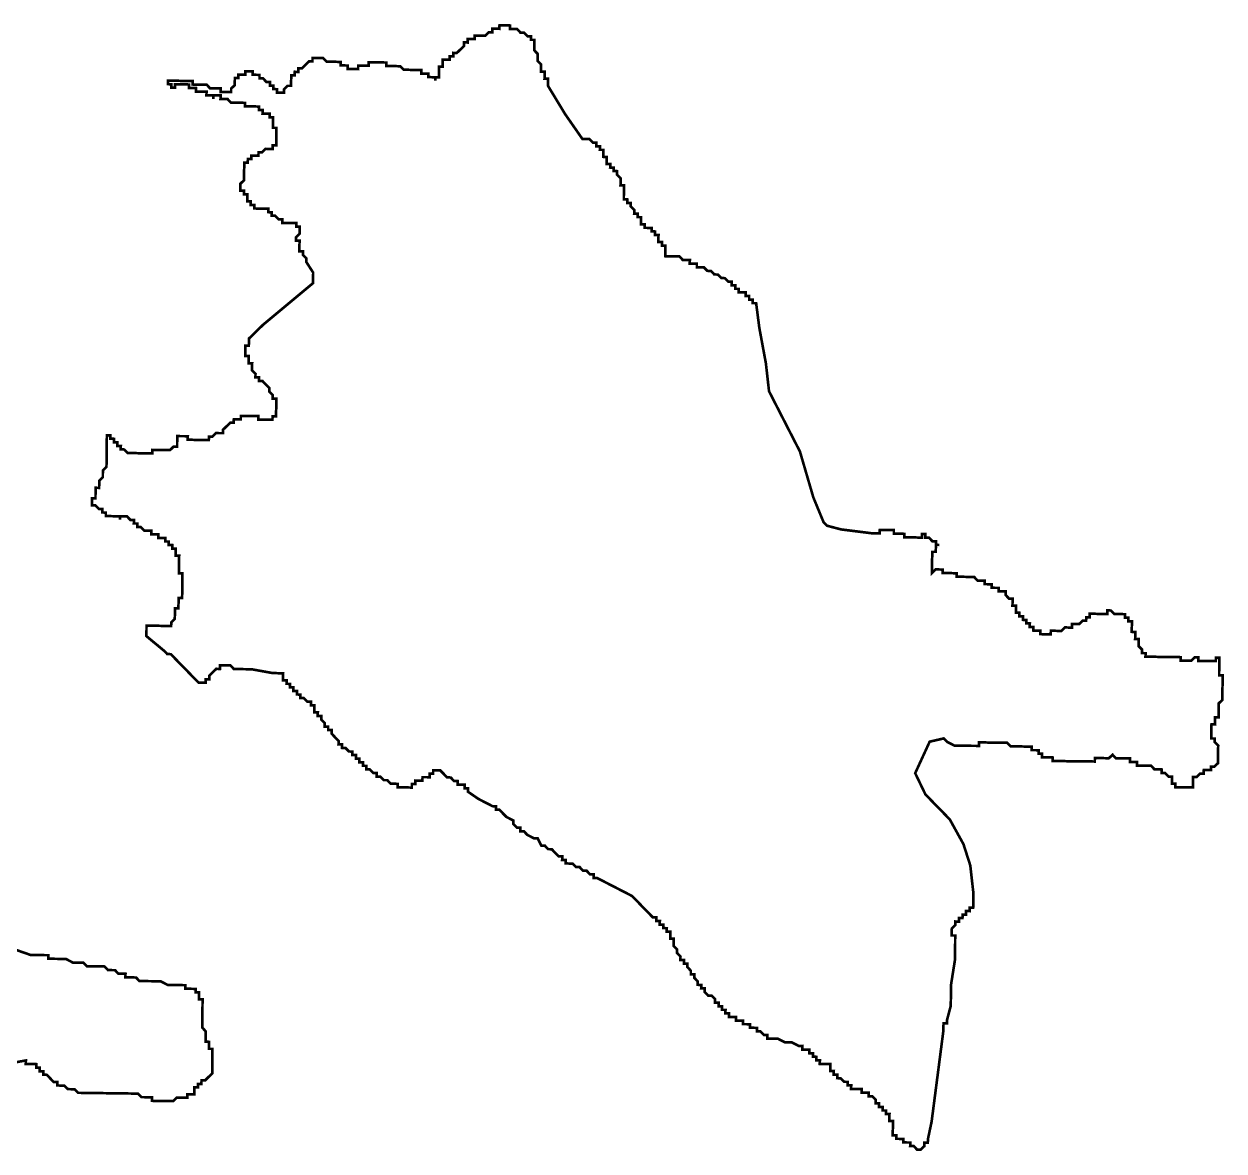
# Model space of a CAD drawing. Header units: metres. Extents: x 257673 to 289848, y 2129691 to 2228029.
# Drawn here: x 264010 to 265369, y 2160321 to 2161599 of the extents above; entities that cross this region are included whole.
import ezdxf

# ---------------------------------------------------------------- set-up
doc = ezdxf.new("R2010")
doc.units = ezdxf.units.M
doc.header["$MEASUREMENT"] = 0
doc.layers.add('HAZARDS LINE', color=1, linetype='Continuous')

msp = doc.modelspace()

# ---------------------------------------------------------------- linework, layer by layer
at = {"layer": 'HAZARDS LINE', "lineweight": 18, "const_width": 2.99}
msp.add_lwpolyline([(265025.6, 2160322.9), (265029.7, 2160326.9), (265029.7, 2160330.9), (265033.7, 2160330.8), (265033.8, 2160334.8), (265038, 2160354.7), (265051.4, 2160458.2), (265051.4, 2160462.2), (265051.5, 2160466.1), (265055.5, 2160466.1), (265055.5, 2160470.1), (265059.7, 2160486), (265060, 2160509.9), (265064.4, 2160537.7), (265064.5, 2160541.7), (265064.5, 2160545.7), (265064.6, 2160553.7), (265064.7, 2160557.7), (265064.7, 2160561.7), (265064.8, 2160565.7), (265060.8, 2160565.7), (265060.8, 2160569.7), (265060.9, 2160573.7), (265064.9, 2160577.6), (265065, 2160581.6), (265069, 2160581.5), (265069, 2160585.5), (265073, 2160585.5), (265073.1, 2160589.5), (265077.1, 2160589.4), (265077.1, 2160593.4), (265081.1, 2160593.3), (265081.2, 2160597.3), (265085.1, 2160597.3), (265085.2, 2160601.3), (265085.2, 2160605.3), (265085.3, 2160609.2), (265085.4, 2160613.2), (265081.8, 2160645.2), (265074.1, 2160669.2), (265058.6, 2160697.3), (265031, 2160725.6), (265019.4, 2160749.7), (265035.8, 2160785.4), (265051.8, 2160789.1), (265055.8, 2160785.1), (265063.7, 2160781), (265079.6, 2160780.8), (265083.6, 2160780.7), (265087.6, 2160780.7), (265091.6, 2160780.6), (265091.6, 2160784.6), (265095.6, 2160784.6), (265099.6, 2160784.5), (265103.6, 2160784.4), (265107.6, 2160784.4), (265111.6, 2160784.3), (265115.6, 2160784.3), (265119.5, 2160784.2), (265123.5, 2160784.2), (265127.5, 2160780.1), (265131.5, 2160780.1), (265135.4, 2160780), (265139.4, 2160780), (265143.4, 2160779.9), (265147.4, 2160779.9), (265151.4, 2160779.8), (265151.3, 2160775.8), (265155.3, 2160775.8), (265159.3, 2160775.7), (265159.2, 2160771.7), (265163.2, 2160771.7), (265163.2, 2160767.7), (265167.2, 2160767.6), (265171.2, 2160767.6), (265175.1, 2160767.5), (265175.1, 2160763.5), (265179.1, 2160763.5), (265183.1, 2160763.4), (265187, 2160763.4), (265191, 2160763.3), (265195, 2160763.3), (265199, 2160763.2), (265203, 2160763.2), (265207, 2160763.1), (265211, 2160763.1), (265214.9, 2160763), (265218.9, 2160763), (265222.9, 2160762.9), (265223, 2160766.9), (265227, 2160766.8), (265230.9, 2160766.8), (265234.9, 2160766.7), (265238.9, 2160766.7), (265243, 2160770.6), (265246.9, 2160766.6), (265250.9, 2160766.5), (265254.9, 2160766.5), (265258.8, 2160766.4), (265262.8, 2160766.4), (265262.8, 2160762.4), (265266.8, 2160762.3), (265270.8, 2160762.3), (265270.7, 2160758.3), (265274.7, 2160758.2), (265278.7, 2160758.2), (265282.7, 2160758.1), (265286.6, 2160758.1), (265290.6, 2160754), (265294.6, 2160754), (265298.5, 2160753.9), (265298.5, 2160749.9), (265302.5, 2160749.9), (265306.4, 2160745.8), (265310.4, 2160745.8), (265310.3, 2160741.8), (265310.3, 2160737.8), (265314.3, 2160737.7), (265314.2, 2160733.8), (265318.2, 2160733.7), (265322.2, 2160733.7), (265326.2, 2160733.6), (265330.2, 2160733.5), (265334.2, 2160733.5), (265334.2, 2160737.5), (265334.3, 2160741.5), (265334.3, 2160745.5), (265338.3, 2160745.4), (265342.3, 2160749.3), (265346.3, 2160749.3), (265346.4, 2160753.3), (265350.4, 2160753.2), (265354.4, 2160753.2), (265354.4, 2160757.1), (265358.4, 2160757.1), (265362.4, 2160761), (265362.5, 2160765), (265362.5, 2160769), (265362.6, 2160773), (265362.6, 2160777), (265362.7, 2160781), (265358.8, 2160785), (265358.8, 2160789), (265354.8, 2160789), (265354.9, 2160793), (265354.9, 2160797), (265355, 2160801), (265355.1, 2160805), (265359, 2160804.9), (265359.1, 2160808.9), (265359.1, 2160812.9), (265363.1, 2160812.9), (265363.2, 2160816.8), (265363.2, 2160820.8), (265363.3, 2160824.8), (265363.3, 2160828.8), (265367.4, 2160832.7), (265367.4, 2160836.7), (265367.5, 2160840.7), (265367.5, 2160844.7), (265367.6, 2160848.7), (265367.7, 2160852.7), (265367.7, 2160856.7), (265367.8, 2160860.6), (265363.8, 2160860.7), (265363.8, 2160864.7), (265363.9, 2160868.7), (265363.9, 2160872.7), (265364, 2160876.6), (265364, 2160880.6), (265360.1, 2160880.7), (265360, 2160876.7), (265356, 2160876.7), (265352, 2160876.8), (265348, 2160876.9), (265344.1, 2160876.9), (265340.1, 2160877), (265340.1, 2160881), (265336.1, 2160881), (265332.1, 2160877.1), (265328.1, 2160877.1), (265324.1, 2160877.2), (265320.1, 2160877.2), (265320.2, 2160881.2), (265316.2, 2160881.3), (265312.2, 2160881.3), (265308.2, 2160881.4), (265304.3, 2160881.4), (265300.3, 2160881.5), (265296.3, 2160881.5), (265292.3, 2160881.6), (265288.3, 2160881.6), (265284.3, 2160881.7), (265280.3, 2160881.8), (265280.4, 2160885.7), (265276.4, 2160885.8), (265276.5, 2160889.8), (265272.5, 2160893.8), (265272.6, 2160897.8), (265272.6, 2160901.8), (265268.6, 2160901.8), (265268.7, 2160905.8), (265268.8, 2160909.8), (265264.8, 2160909.9), (265264.8, 2160913.9), (265264.9, 2160917.9), (265264.9, 2160921.8), (265260.9, 2160921.9), (265261, 2160925.9), (265257, 2160925.9), (265257.1, 2160929.9), (265253.1, 2160930), (265249.1, 2160930), (265245.1, 2160930.1), (265241.2, 2160934.1), (265237.2, 2160934.2), (265237.1, 2160930.2), (265233.1, 2160930.2), (265229.2, 2160930.3), (265225.2, 2160930.3), (265221.2, 2160930.4), (265217.2, 2160930.5), (265217.1, 2160926.5), (265213.2, 2160926.5), (265213.1, 2160922.5), (265209.1, 2160922.6), (265205.1, 2160918.7), (265201.1, 2160918.7), (265197.1, 2160918.8), (265197.1, 2160914.8), (265193.1, 2160914.8), (265189.1, 2160914.9), (265185, 2160910.9), (265181.1, 2160911), (265177.1, 2160911.1), (265173.1, 2160911.1), (265173, 2160907.1), (265169, 2160907.2), (265165.1, 2160907.2), (265161.1, 2160907.3), (265161.1, 2160911.3), (265157.1, 2160911.3), (265153.2, 2160911.4), (265153.2, 2160915.4), (265149.2, 2160915.4), (265149.3, 2160919.4), (265145.3, 2160919.5), (265145.3, 2160923.4), (265141.4, 2160923.5), (265141.4, 2160927.5), (265137.4, 2160927.5), (265137.5, 2160931.5), (265133.5, 2160931.6), (265133.5, 2160935.6), (265133.6, 2160939.6), (265129.6, 2160939.6), (265129.7, 2160943.6), (265129.7, 2160947.6), (265125.7, 2160947.6), (265121.8, 2160951.7), (265121.9, 2160955.7), (265117.9, 2160955.7), (265113.9, 2160955.8), (265113.9, 2160959.8), (265109.9, 2160959.8), (265106, 2160959.9), (265106, 2160963.8), (265098, 2160964), (265098.1, 2160967.9), (265094.1, 2160968), (265090.1, 2160968), (265086.2, 2160972.1), (265082.2, 2160972.1), (265078.2, 2160972.2), (265074.2, 2160972.3), (265070.2, 2160972.3), (265066.3, 2160972.4), (265066.3, 2160976.3), (265062.3, 2160976.4), (265058.3, 2160976.5), (265054.4, 2160976.5), (265050.4, 2160976.6), (265050.4, 2160980.5), (265046.4, 2160980.6), (265042.5, 2160980.7), (265038.4, 2160976.7), (265038.5, 2160980.7), (265038.5, 2160984.7), (265038.6, 2160988.7), (265038.6, 2160992.7), (265038.7, 2160996.7), (265038.7, 2161000.6), (265042.7, 2161000.6), (265042.8, 2161004.6), (265042.8, 2161008.6), (265046.8, 2161008.5), (265042.8, 2161008.6), (265042.9, 2161012.5), (265038.9, 2161012.6), (265035, 2161016.6), (265031, 2161016.7), (265031, 2161020.7), (265027, 2161020.7), (265027, 2161016.7), (265023, 2161016.8), (265019, 2161016.9), (265015, 2161016.9), (265011, 2161017), (265007.1, 2161017), (265007.1, 2161021), (265003.1, 2161021.1), (264999.1, 2161021.1), (264995.2, 2161021.2), (264995.2, 2161025.2), (264991.2, 2161025.2), (264987.2, 2161025.3), (264983.2, 2161025.3), (264979.3, 2161025.4), (264979.2, 2161021.4), (264975.2, 2161021.4), (264971.2, 2161021.5), (264935.4, 2161026), (264919.5, 2161030.2), (264915.6, 2161034.2), (264904, 2161062.3), (264888.8, 2161114.3), (264853.8, 2161182.6), (264850.2, 2161214.5), (264842.8, 2161254.5), (264839.2, 2161282.4), (264835.2, 2161282.5), (264835.3, 2161286.5), (264831.3, 2161286.5), (264831.3, 2161290.5), (264827.3, 2161290.6), (264827.4, 2161294.6), (264823.4, 2161294.6), (264819.4, 2161294.7), (264819.5, 2161298.7), (264815.5, 2161298.7), (264815.5, 2161302.7), (264811.6, 2161302.8), (264811.6, 2161306.7), (264807.6, 2161306.8), (264803.7, 2161310.8), (264799.7, 2161310.9), (264795.8, 2161314.9), (264791.8, 2161315), (264787.9, 2161319), (264783.9, 2161319.1), (264779.9, 2161323.1), (264775.9, 2161323.2), (264772, 2161323.2), (264772, 2161327.2), (264768, 2161327.3), (264764, 2161327.3), (264764.1, 2161331.3), (264760.1, 2161331.4), (264756.1, 2161331.4), (264752.2, 2161335.5), (264748.2, 2161335.5), (264744.2, 2161335.6), (264740.2, 2161335.6), (264736.2, 2161335.7), (264736.3, 2161339.7), (264736.4, 2161343.6), (264736.4, 2161347.6), (264732.4, 2161347.7), (264732.5, 2161351.7), (264728.5, 2161351.7), (264728.5, 2161355.7), (264728.6, 2161359.7), (264724.6, 2161359.8), (264724.7, 2161363.7), (264720.7, 2161363.8), (264720.7, 2161367.8), (264716.7, 2161367.8), (264712.8, 2161367.9), (264712.8, 2161371.9), (264708.8, 2161371.9), (264708.9, 2161375.9), (264708.9, 2161379.9), (264704.9, 2161380), (264705, 2161383.9), (264701, 2161384), (264701.1, 2161388), (264697.1, 2161392), (264697.2, 2161396), (264693.2, 2161396.1), (264693.3, 2161400), (264689.3, 2161400.1), (264689.3, 2161404.1), (264689.4, 2161408.1), (264689.4, 2161412.1), (264689.5, 2161416.1), (264685.5, 2161416.1), (264685.6, 2161420.1), (264685.6, 2161424.1), (264681.7, 2161428.1), (264681.7, 2161432.1), (264677.7, 2161432.2), (264677.8, 2161436.1), (264673.8, 2161436.2), (264673.9, 2161440.2), (264669.9, 2161440.2), (264669.9, 2161444.2), (264670, 2161448.2), (264666, 2161448.3), (264666.1, 2161452.3), (264666.1, 2161456.2), (264662.1, 2161456.3), (264662.2, 2161460.3), (264658.2, 2161460.3), (264658.2, 2161464.3), (264654.3, 2161464.4), (264650.3, 2161468.4), (264646.3, 2161468.5), (264642.4, 2161468.5), (264622.8, 2161496.7), (264603.3, 2161528.9), (264603.3, 2161532.8), (264603.4, 2161536.8), (264599.4, 2161536.9), (264599.5, 2161540.9), (264599.5, 2161544.9), (264595.5, 2161544.9), (264595.6, 2161548.9), (264595.6, 2161552.9), (264591.7, 2161556.9), (264591.8, 2161560.9), (264591.8, 2161564.9), (264587.9, 2161568.9), (264587.9, 2161572.9), (264588, 2161576.9), (264588, 2161580.9), (264584.1, 2161581), (264584.1, 2161584.9), (264580.1, 2161585), (264576.2, 2161589), (264572.2, 2161589.1), (264568.3, 2161593.1), (264564.3, 2161593.2), (264560.3, 2161593.2), (264560.4, 2161597.2), (264556.4, 2161597.3), (264552.4, 2161597.3), (264548.4, 2161597.4), (264548.3, 2161593.4), (264544.4, 2161593.5), (264540.4, 2161593.5), (264540.3, 2161589.5), (264536.3, 2161589.6), (264532.3, 2161585.6), (264528.3, 2161585.7), (264524.3, 2161585.7), (264520.3, 2161585.8), (264520.3, 2161581.8), (264516.3, 2161581.9), (264512.3, 2161581.9), (264512.3, 2161577.9), (264508.3, 2161578), (264508.2, 2161574), (264504.2, 2161570.1), (264500.1, 2161566.1), (264496.1, 2161566.2), (264496.1, 2161562.2), (264492.1, 2161562.3), (264492.1, 2161558.3), (264488.1, 2161558.3), (264484.1, 2161558.4), (264484, 2161554.4), (264484, 2161550.4), (264480, 2161550.5), (264479.9, 2161546.5), (264479.9, 2161542.5), (264479.8, 2161538.5), (264475.8, 2161538.5), (264475.8, 2161534.6), (264475.8, 2161538.5), (264471.9, 2161538.6), (264467.9, 2161538.7), (264467.9, 2161542.6), (264463.9, 2161542.7), (264460, 2161542.7), (264460, 2161546.7), (264456, 2161546.8), (264452, 2161546.8), (264448, 2161546.9), (264444.1, 2161547), (264440.1, 2161547), (264436.1, 2161551), (264432.2, 2161551.1), (264428.2, 2161551.2), (264424.2, 2161551.2), (264420.2, 2161551.3), (264420.3, 2161555.2), (264416.3, 2161555.3), (264412.3, 2161555.4), (264408.3, 2161555.4), (264404.3, 2161555.5), (264400.3, 2161555.5), (264400.3, 2161551.5), (264396.3, 2161551.6), (264392.3, 2161551.6), (264388.3, 2161551.7), (264388.3, 2161547.7), (264384.3, 2161547.8), (264380.3, 2161547.8), (264376.3, 2161547.9), (264376.4, 2161551.8), (264372.4, 2161551.9), (264368.4, 2161552), (264368.4, 2161555.9), (264364.4, 2161556), (264360.5, 2161556.1), (264356.5, 2161556.1), (264352.5, 2161556.2), (264348.6, 2161560.2), (264344.6, 2161560.3), (264340.6, 2161560.3), (264336.6, 2161560.4), (264336.5, 2161556.4), (264332.6, 2161556.4), (264328.5, 2161552.5), (264324.5, 2161548.6), (264320.5, 2161548.6), (264320.4, 2161544.6), (264316.5, 2161544.7), (264316.4, 2161540.7), (264312.4, 2161540.7), (264312.4, 2161536.8), (264312.3, 2161532.8), (264312.3, 2161528.8), (264308.3, 2161528.8), (264304.2, 2161524.9), (264304.2, 2161520.9), (264300.2, 2161521), (264296.2, 2161521), (264296.3, 2161525), (264292.3, 2161525.1), (264292.3, 2161529.1), (264288.3, 2161529.1), (264288.4, 2161533.1), (264284.4, 2161533.1), (264280.5, 2161537.2), (264276.5, 2161537.2), (264276.5, 2161541.2), (264272.5, 2161541.3), (264268.6, 2161541.3), (264268.6, 2161545.3), (264264.6, 2161545.4), (264260.6, 2161545.4), (264260.6, 2161541.4), (264256.6, 2161541.5), (264252.6, 2161541.6), (264252.6, 2161537.6), (264248.6, 2161537.6), (264248.5, 2161533.6), (264248.5, 2161529.6), (264244.4, 2161525.7), (264244.4, 2161521.7), (264240.4, 2161521.8), (264236.4, 2161521.8), (264232.4, 2161521.9), (264232.5, 2161525.9), (264228.5, 2161525.9), (264224.5, 2161526), (264220.5, 2161526), (264216.6, 2161530.1), (264212.6, 2161530.1), (264208.6, 2161530.2), (264204.6, 2161530.2), (264200.6, 2161530.3), (264200.7, 2161534.3), (264196.7, 2161534.3), (264192.7, 2161534.4), (264188.7, 2161534.4), (264184.7, 2161534.5), (264180.8, 2161534.5), (264176.8, 2161534.6), (264172.8, 2161534.6), (264172.7, 2161530.7), (264176.7, 2161530.6), (264176.7, 2161526.6), (264180.7, 2161526.6), (264180.7, 2161530.6), (264184.7, 2161530.5), (264188.7, 2161530.4), (264192.7, 2161530.4), (264196.7, 2161530.3), (264196.6, 2161526.4), (264200.6, 2161526.3), (264204.6, 2161526.2), (264204.5, 2161522.3), (264208.5, 2161522.2), (264212.5, 2161522.2), (264216.5, 2161522.1), (264216.4, 2161518.1), (264220.4, 2161518.1), (264224.4, 2161518), (264224.3, 2161514), (264224.4, 2161518), (264228.4, 2161518), (264232.4, 2161517.9), (264232.3, 2161513.9), (264236.3, 2161513.9), (264240.3, 2161513.8), (264244.2, 2161509.8), (264248.2, 2161509.7), (264252.2, 2161509.7), (264256.2, 2161509.6), (264260.2, 2161509.5), (264260.1, 2161505.6), (264264.1, 2161505.5), (264268.1, 2161505.5), (264272.1, 2161505.4), (264276.1, 2161505.3), (264276, 2161501.4), (264280, 2161501.3), (264279.9, 2161497.3), (264283.9, 2161497.3), (264287.9, 2161497.2), (264287.9, 2161493.2), (264291.8, 2161493.2), (264291.8, 2161489.2), (264291.7, 2161485.2), (264291.7, 2161481.2), (264295.7, 2161481.2), (264295.6, 2161477.2), (264295.6, 2161473.2), (264295.5, 2161469.2), (264295.4, 2161465.2), (264295.4, 2161461.2), (264291.4, 2161461.3), (264291.4, 2161457.3), (264287.4, 2161457.3), (264283.4, 2161457.4), (264279.3, 2161453.5), (264275.4, 2161453.5), (264275.3, 2161449.5), (264271.3, 2161449.6), (264267.3, 2161449.6), (264267.3, 2161445.7), (264263.3, 2161445.7), (264263.2, 2161441.7), (264259.3, 2161441.8), (264259.2, 2161437.8), (264259.1, 2161433.8), (264259.1, 2161429.8), (264259, 2161425.8), (264259, 2161421.8), (264254.9, 2161417.9), (264254.9, 2161413.9), (264254.8, 2161409.9), (264258.8, 2161409.9), (264258.8, 2161405.9), (264262.8, 2161405.8), (264262.7, 2161401.9), (264262.6, 2161397.9), (264266.6, 2161397.8), (264266.6, 2161393.8), (264270.6, 2161393.8), (264270.5, 2161389.8), (264274.5, 2161389.7), (264278.5, 2161389.7), (264282.5, 2161389.6), (264286.5, 2161389.6), (264286.4, 2161385.6), (264290.4, 2161385.5), (264290.3, 2161381.5), (264294.3, 2161381.5), (264298.3, 2161377.4), (264302.2, 2161377.4), (264302.2, 2161373.4), (264306.2, 2161373.4), (264310.2, 2161373.3), (264314.1, 2161373.2), (264318.1, 2161373.2), (264318.1, 2161369.2), (264322.1, 2161369.2), (264322, 2161365.2), (264322, 2161361.2), (264317.9, 2161357.2), (264317.9, 2161353.3), (264321.9, 2161353.2), (264321.8, 2161349.2), (264321.7, 2161345.2), (264321.7, 2161341.2), (264325.7, 2161341.2), (264325.6, 2161337.2), (264329.6, 2161333.2), (264329.5, 2161329.2), (264337.3, 2161317.1), (264337.2, 2161305.2), (264280.7, 2161258.1), (264264.5, 2161242.3), (264264.5, 2161238.3), (264264.4, 2161234.4), (264260.4, 2161234.4), (264260.4, 2161230.4), (264260.3, 2161226.4), (264260.3, 2161222.4), (264264.3, 2161222.4), (264264.2, 2161218.4), (264264.2, 2161214.4), (264268.2, 2161214.4), (264268.1, 2161210.4), (264268, 2161206.4), (264272, 2161202.4), (264271.9, 2161198.4), (264275.9, 2161198.3), (264275.9, 2161194.3), (264279.8, 2161194.3), (264283.8, 2161190.2), (264287.7, 2161186.2), (264287.7, 2161182.2), (264291.6, 2161178.2), (264291.5, 2161174.2), (264295.5, 2161174.1), (264295.5, 2161170.1), (264295.4, 2161166.1), (264295.4, 2161162.2), (264295.3, 2161158.2), (264295.3, 2161154.2), (264291.3, 2161154.2), (264291.2, 2161150.3), (264287.2, 2161150.3), (264283.2, 2161150.4), (264279.3, 2161150.4), (264275.3, 2161150.5), (264275.3, 2161154.5), (264271.3, 2161154.5), (264267.3, 2161154.6), (264263.4, 2161154.6), (264259.4, 2161154.7), (264255.4, 2161154.7), (264255.3, 2161150.7), (264251.4, 2161150.8), (264247.4, 2161150.8), (264247.3, 2161146.9), (264243.3, 2161146.9), (264239.3, 2161143), (264235.2, 2161139), (264235.2, 2161135.1), (264231.2, 2161135.1), (264227.2, 2161135.2), (264223.2, 2161131.2), (264219.2, 2161131.3), (264219.1, 2161127.3), (264215.2, 2161127.4), (264211.2, 2161127.4), (264207.2, 2161127.5), (264203.2, 2161127.5), (264199.2, 2161127.6), (264195.2, 2161127.6), (264195.3, 2161131.6), (264191.3, 2161131.7), (264187.3, 2161131.7), (264183.3, 2161131.8), (264183.3, 2161127.8), (264183.2, 2161123.8), (264183.2, 2161119.8), (264179.2, 2161119.9), (264175.1, 2161115.9), (264171.1, 2161116), (264167.2, 2161116), (264163.2, 2161116.1), (264159.2, 2161116.1), (264155.2, 2161116.2), (264155.1, 2161112.2), (264151.2, 2161112.3), (264147.2, 2161112.3), (264143.2, 2161112.4), (264139.2, 2161112.4), (264135.2, 2161112.5), (264131.2, 2161112.5), (264127.2, 2161112.6), (264123.3, 2161116.6), (264119.3, 2161116.7), (264119.4, 2161120.7), (264115.4, 2161120.7), (264115.4, 2161124.7), (264111.5, 2161124.8), (264111.5, 2161128.7), (264107.5, 2161128.8), (264107.6, 2161132.8), (264103.6, 2161132.8), (264103.5, 2161128.9), (264103.5, 2161124.9), (264103.4, 2161120.9), (264103.4, 2161116.9), (264103.3, 2161112.9), (264103.3, 2161108.9), (264103.2, 2161104.9), (264103.2, 2161100.9), (264103.1, 2161097), (264099.1, 2161093), (264099, 2161089), (264099, 2161085.1), (264094.9, 2161081.1), (264094.9, 2161077.1), (264094.8, 2161073.1), (264090.8, 2161073.2), (264090.8, 2161069.2), (264090.7, 2161065.2), (264090.7, 2161061.2), (264086.7, 2161061.3), (264086.6, 2161057.3), (264086.6, 2161053.3), (264090.6, 2161053.3), (264094.5, 2161049.2), (264098.5, 2161049.2), (264098.4, 2161045.2), (264102.4, 2161045.1), (264102.4, 2161041.1), (264106.3, 2161041.1), (264110.3, 2161041), (264114.3, 2161041), (264118.3, 2161040.9), (264118.3, 2161036.9), (264118.3, 2161040.9), (264122.3, 2161040.9), (264126.3, 2161040.8), (264130.2, 2161036.8), (264134.2, 2161036.7), (264134.1, 2161032.7), (264138.1, 2161032.7), (264138.1, 2161028.7), (264142.1, 2161028.6), (264146, 2161024.6), (264150, 2161024.6), (264154, 2161024.5), (264153.9, 2161020.5), (264157.9, 2161020.5), (264161.9, 2161020.4), (264161.8, 2161016.4), (264165.8, 2161016.4), (264169.8, 2161016.3), (264169.8, 2161012.3), (264173.7, 2161012.3), (264173.7, 2161008.3), (264177.7, 2161008.2), (264177.6, 2161004.2), (264181.6, 2161004.2), (264181.5, 2161000.2), (264181.5, 2160996.2), (264185.5, 2160996.2), (264185.4, 2160992.2), (264185.4, 2160988.2), (264185.3, 2160984.2), (264185.3, 2160980.2), (264185.2, 2160976.2), (264189.2, 2160976.2), (264189.1, 2160972.2), (264189.1, 2160968.2), (264189, 2160964.2), (264189, 2160960.2), (264188.9, 2160956.2), (264188.9, 2160952.3), (264188.8, 2160948.3), (264184.8, 2160948.3), (264184.8, 2160944.3), (264184.7, 2160940.3), (264184.7, 2160936.4), (264180.7, 2160936.4), (264180.6, 2160932.4), (264180.6, 2160928.4), (264180.5, 2160924.5), (264176.5, 2160920.5), (264176.4, 2160916.5), (264172.5, 2160916.6), (264168.5, 2160916.6), (264164.5, 2160916.7), (264160.5, 2160916.8), (264156.5, 2160916.8), (264152.5, 2160916.9), (264148.5, 2160916.9), (264148.4, 2160905), (264168.1, 2160888.7), (264172, 2160884.7), (264176, 2160884.6), (264195.7, 2160864.4), (264207.5, 2160852.3), (264211.5, 2160852.3), (264215.4, 2160852.2), (264215.5, 2160856.2), (264219.5, 2160856.1), (264219.5, 2160860.1), (264223.6, 2160864.1), (264227.6, 2160868), (264231.6, 2160867.9), (264231.7, 2160871.9), (264235.6, 2160871.9), (264243.6, 2160871.8), (264247.5, 2160867.7), (264251.5, 2160867.7), (264267.5, 2160867.5), (264291.3, 2160863.2), (264295.3, 2160863.1), (264299.3, 2160863), (264303.3, 2160863), (264303.2, 2160859), (264303.2, 2160855), (264307.2, 2160855), (264307.1, 2160851), (264311.1, 2160850.9), (264311.1, 2160846.9), (264315, 2160846.9), (264315, 2160842.9), (264319, 2160842.8), (264318.9, 2160838.9), (264322.9, 2160838.8), (264322.9, 2160834.8), (264326.8, 2160834.8), (264330.8, 2160830.7), (264334.8, 2160830.7), (264334.7, 2160826.7), (264338.7, 2160826.6), (264338.6, 2160822.6), (264338.6, 2160818.7), (264342.6, 2160818.6), (264342.5, 2160814.6), (264346.5, 2160814.6), (264346.4, 2160810.6), (264350.4, 2160806.5), (264350.3, 2160802.5), (264354.3, 2160802.5), (264354.3, 2160798.5), (264358.2, 2160798.5), (264358.2, 2160794.5), (264362.1, 2160790.4), (264366.1, 2160786.4), (264366, 2160782.4), (264370, 2160782.3), (264369.9, 2160778.4), (264373.9, 2160778.3), (264377.9, 2160774.3), (264381.8, 2160774.2), (264381.8, 2160770.2), (264385.8, 2160770.2), (264385.7, 2160766.2), (264389.7, 2160766.1), (264389.7, 2160762.1), (264393.6, 2160762.1), (264393.6, 2160758.1), (264397.6, 2160758), (264397.5, 2160754.1), (264401.5, 2160754), (264405.4, 2160750), (264409.4, 2160749.9), (264409.4, 2160745.9), (264413.4, 2160745.9), (264417.3, 2160741.8), (264421.3, 2160741.8), (264425.2, 2160737.7), (264429.2, 2160737.7), (264433.2, 2160737.6), (264433.1, 2160733.6), (264437.1, 2160733.6), (264441.1, 2160733.5), (264445.1, 2160733.5), (264449.1, 2160733.4), (264449.1, 2160737.4), (264453.1, 2160737.4), (264453.2, 2160741.4), (264457.1, 2160741.3), (264461.1, 2160741.2), (264461.2, 2160745.2), (264465.2, 2160745.2), (264469.2, 2160745.1), (264469.2, 2160749.1), (264473.2, 2160749.1), (264473.3, 2160753), (264477.2, 2160753), (264481.2, 2160752.9), (264485.2, 2160748.9), (264489.1, 2160744.9), (264493.1, 2160744.8), (264497, 2160740.8), (264501, 2160740.7), (264500.9, 2160736.7), (264504.9, 2160736.7), (264508.9, 2160736.6), (264508.9, 2160732.6), (264512.8, 2160732.6), (264512.8, 2160728.6), (264524.6, 2160720.5), (264540.5, 2160712.3), (264544.5, 2160712.2), (264544.4, 2160708.2), (264548.4, 2160708.2), (264552.3, 2160704.1), (264556.3, 2160700.1), (264564.2, 2160696), (264564.1, 2160692), (264568.1, 2160688), (264572.1, 2160687.9), (264572, 2160683.9), (264576, 2160683.9), (264579.9, 2160679.8), (264587.8, 2160675.7), (264591.8, 2160675.7), (264595.7, 2160667.7), (264599.7, 2160667.6), (264603.6, 2160663.6), (264607.6, 2160663.5), (264611.5, 2160659.5), (264615.5, 2160655.4), (264619.5, 2160655.4), (264619.4, 2160651.4), (264623.4, 2160651.3), (264623.3, 2160647.4), (264627.3, 2160647.3), (264631.3, 2160647.2), (264635.2, 2160643.2), (264639.2, 2160643.2), (264643.2, 2160639.1), (264647.1, 2160639.1), (264651.1, 2160635), (264655.1, 2160635), (264655, 2160631), (264659, 2160630.9), (264698.6, 2160610.5), (264722.2, 2160586.2), (264726.2, 2160586.2), (264726.1, 2160582.2), (264730.1, 2160582.1), (264730, 2160578.1), (264734, 2160578.1), (264734, 2160574.1), (264738, 2160574), (264737.9, 2160570), (264741.9, 2160570), (264741.8, 2160566), (264741.8, 2160562), (264745.8, 2160562), (264745.7, 2160558), (264745.7, 2160554), (264749.6, 2160550), (264749.6, 2160546), (264753.5, 2160541.9), (264753.4, 2160537.9), (264757.4, 2160537.9), (264757.4, 2160533.9), (264761.3, 2160533.8), (264761.3, 2160529.9), (264765.2, 2160525.8), (264765.2, 2160521.8), (264769.2, 2160521.8), (264769.1, 2160517.8), (264773, 2160513.8), (264773, 2160509.8), (264777, 2160509.7), (264776.9, 2160505.7), (264780.9, 2160505.7), (264780.9, 2160501.7), (264784.8, 2160497.6), (264788.8, 2160497.6), (264792.7, 2160493.5), (264792.6, 2160489.6), (264796.6, 2160489.5), (264796.6, 2160485.5), (264800.6, 2160485.5), (264800.5, 2160481.5), (264804.5, 2160481.4), (264804.4, 2160477.4), (264808.4, 2160477.4), (264808.4, 2160473.4), (264812.4, 2160473.3), (264816.4, 2160473.3), (264816.3, 2160469.3), (264820.3, 2160469.3), (264824.3, 2160469.2), (264824.2, 2160465.2), (264828.2, 2160465.2), (264832.2, 2160465.1), (264832.1, 2160461.1), (264836.1, 2160461.1), (264840.1, 2160461), (264840.1, 2160457), (264844, 2160457), (264848, 2160452.9), (264852, 2160452.9), (264851.9, 2160448.9), (264855.9, 2160448.8), (264859.9, 2160448.8), (264863.9, 2160448.7), (264871.8, 2160444.6), (264875.8, 2160444.6), (264879.8, 2160444.5), (264887.7, 2160440.4), (264891.7, 2160440.4), (264891.6, 2160436.4), (264895.6, 2160436.3), (264899.6, 2160436.3), (264899.5, 2160432.3), (264903.5, 2160432.2), (264903.5, 2160428.3), (264907.4, 2160428.2), (264907.4, 2160424.2), (264911.4, 2160424.2), (264911.3, 2160420.2), (264915.3, 2160420.1), (264919.3, 2160420.1), (264923.3, 2160420), (264923.2, 2160416), (264923.2, 2160412), (264927.2, 2160412), (264927.1, 2160408), (264931.1, 2160407.9), (264931, 2160404), (264935, 2160403.9), (264939, 2160399.9), (264942.9, 2160399.8), (264942.9, 2160395.8), (264946.9, 2160395.8), (264946.8, 2160391.8), (264950.8, 2160391.7), (264954.8, 2160391.7), (264958.8, 2160391.6), (264958.7, 2160387.6), (264962.7, 2160387.6), (264966.7, 2160387.5), (264966.6, 2160383.5), (264970.6, 2160383.5), (264974.6, 2160379.5), (264974.5, 2160375.5), (264978.5, 2160375.4), (264978.4, 2160371.4), (264982.4, 2160371.4), (264982.4, 2160367.4), (264986.4, 2160367.3), (264986.3, 2160363.3), (264990.3, 2160363.3), (264990.2, 2160359.3), (264990.2, 2160355.3), (264994.2, 2160355.3), (264994.1, 2160351.3), (264994.1, 2160347.3), (264994, 2160343.3), (264994, 2160339.3), (264997.9, 2160339.3), (264997.9, 2160335.3), (265001.9, 2160335.2), (265005.9, 2160335.2), (265005.8, 2160331.2), (265009.8, 2160331.1), (265013.8, 2160331.1), (265013.7, 2160327.1), (265017.7, 2160327), (265021.6, 2160323)], close=True, dxfattribs=at)
at = {"layer": 'HAZARDS LINE', "lineweight": 18}
msp.add_lwpolyline([(263991.8, 2160420.4, 2.98, 2.98, 0), (264011.8, 2160424.1, 2.98, 2.98, 0), (264011.7, 2160420.1, 2.98, 2.98, 0), (264023.7, 2160419.9, 2.98, 2.98, 0), (264023.6, 2160416, 2.98, 2.98, 0), (264027.6, 2160415.9, 2.98, 2.98, 0), (264027.5, 2160411.9, 2.98, 2.98, 0), (264031.5, 2160411.9, 2.98, 2.98, 0), (264031.5, 2160407.9, 2.98, 2.98, 0), (264035.5, 2160407.8, 2.98, 2.98, 0), (264043.3, 2160399.7, 2.98, 2.98, 0), (264047.3, 2160399.7, 2.98, 2.98, 0), (264047.3, 2160395.7, 2.98, 2.98, 0), (264055.2, 2160395.6, 2.98, 2.98, 0), (264059.2, 2160391.6, 2.98, 2.98, 0), (264067.1, 2160391.4, 2.98, 2.98, 0), (264071.1, 2160387.4, 2.98, 2.98, 0), (264138.8, 2160386.5, 2.98, 2.98, 0), (264142.8, 2160382.5, 2.98, 2.98, 0), (264154.7, 2160382.3, 2.98, 2.98, 0), (264154.7, 2160378.3, 2.98, 2.98, 0), (264178.6, 2160378, 2.98, 2.98, 0), (264182.6, 2160381.9, 2.98, 2.98, 0), (264194.6, 2160381.8, 2.98, 2.98, 0), (264194.6, 2160385.7, 2.98, 2.98, 0), (264202.6, 2160385.6, 2.98, 2.98, 0), (264202.7, 2160393.6, 2.98, 2.98, 0), (264206.7, 2160393.6, 2.98, 2.98, 0), (264206.8, 2160397.5, 2.98, 2.98, 0), (264210.7, 2160397.5, 2.98, 2.98, 0), (264210.8, 2160401.5, 2.98, 2.98, 0), (264214.8, 2160401.4, 2.98, 2.98, 0), (264218.8, 2160405.4, 2.98, 2.98, 0), (264222.9, 2160409.3, 2.98, 2.98, 0), (264223.2, 2160437.2, 2.98, 2.98, 0), (264219.2, 2160437.3, 2.98, 2.98, 0), (264219.4, 2160445.2, 2.98, 2.98, 0), (264215.4, 2160445.3, 2.98, 2.98, 0), (264215.5, 2160457.2, 2.98, 2.98, 0), (264211.6, 2160461.3, 2.98, 2.98, 0), (264212, 2160493.2, 2.98, 2.98, 0), (264208, 2160493.2, 2.98, 2.98, 0), (264208.1, 2160501.2, 2.98, 2.98, 0), (264204.2, 2160501.3, 2.98, 2.98, 0), (264204.2, 2160505.2, 2.98, 2.98, 0), (264192.3, 2160505.4, 2.98, 2.98, 0), (264192.3, 2160509.4, 2.98, 2.98, 0), (264172.4, 2160509.7, 2.98, 2.98, 0), (264164.5, 2160513.8, 2.98, 2.98, 0), (264140.5, 2160514.1, 2.98, 2.98, 0), (264136.6, 2160518.1, 2.98, 2.98, 0), (264124.6, 2160518.3, 2.98, 2.98, 0), (264124.7, 2160522.3, 2.98, 2.98, 0), (264116.7, 2160522.4, 2.98, 2.98, 0), (264112.8, 2160526.4, 2.98, 2.98, 0), (264104.8, 2160526.5, 2.98, 2.98, 0), (264100.9, 2160530.6, 2.98, 2.98, 0), (264081, 2160530.8, 2.98, 2.98, 0), (264077, 2160534.9, 2.98, 2.98, 0), (264065.1, 2160535, 2.98, 2.98, 0), (264057.2, 2160539.1, 2.98, 2.98, 0), (264037.2, 2160539.4, 2.98, 2.98, 0), (264037.3, 2160543.4, 2.98, 2.98, 0), (264017.3, 2160543.6, 2.98, 2.98, 0), (263993.5, 2160551.9, 2.98, 2.98, 0)], format="xyseb", dxfattribs=at)

doc.saveas('drawing.dxf')
